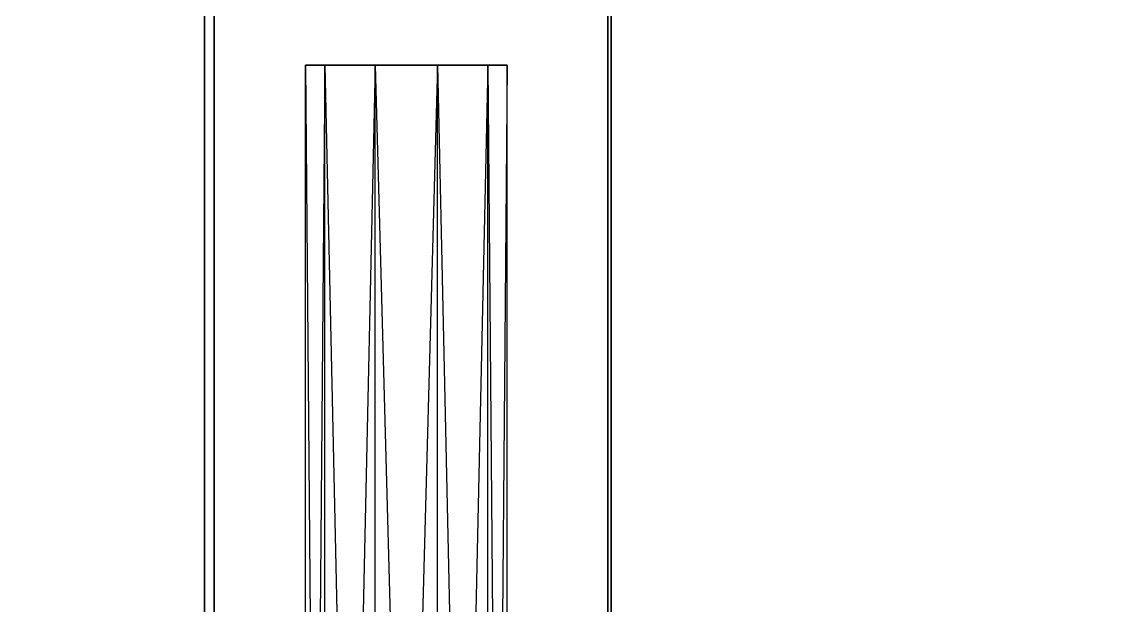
# Model space of a CAD drawing. Extents: x -3.3 to 26.7, y -2 to 14.5.
# Drawn here: x 7.467 to 9.653, y 1.477 to 2.636 of the extents above; entities that cross this region are included whole.
import ezdxf

# ---------------------------------------------------------------- set-up
doc = ezdxf.new("R2010")
doc.units = 0
doc.layers.add('UB3D', color=1, linetype='CONTINUOUS')

msp = doc.modelspace()

# ---------------------------------------------------------------- linework, layer by layer
at = {"layer": 'UB3D', "color": 255}
for points in [[(7.8486, 0.500101, -10.922), (7.8486, 0.500101, -9.017), (7.8486, 4.700101, -9.017), (7.8486, 4.700101, -10.922)], [(7.8486, 0.500101, -9.017), (8.636, 0.500101, -9.017), (8.636, 4.700101, -9.017), (7.8486, 4.700101, -9.017)], [(8.636, 0.500101, -10.922), (7.8486, 0.500101, -10.922), (7.8486, 4.700101, -10.922), (8.636, 4.700101, -10.922)], [(8.636, 0.500101, -9.017), (8.636, 0.500101, -10.922), (8.636, 4.700101, -10.922), (8.636, 4.700101, -9.017)]]:
    msp.add_3dface(points, dxfattribs=at)
at = {"layer": 'UB3D', "color": 27}
for points in [[(7.8296, 0.500101, -8.9816), (7.8296, 0.500101, -7.0816), (7.8296, 4.600101, -7.0816), (7.8296, 4.600101, -8.9816)], [(7.8296, 0.500101, -7.0816), (8.6296, 0.500101, -7.0816), (8.6296, 4.600101, -7.0816), (7.8296, 4.600101, -7.0816)], [(8.6296, 0.500101, -8.9816), (7.8296, 0.500101, -8.9816), (7.8296, 4.600101, -8.9816), (8.6296, 4.600101, -8.9816)], [(8.6296, 0.500101, -7.0816), (8.6296, 0.500101, -8.9816), (8.6296, 4.600101, -8.9816), (8.6296, 4.600101, -7.0816)]]:
    msp.add_3dface(points, dxfattribs=at)
at = {"layer": 'UB3D', "color": 20}
for points in [[(10.13, 0.500101, -14.07), (6.32, 0.500101, -14.07), (6.32, 4.500101, -14.07), (10.13, 4.500101, -14.07)], [(6.32, 0.500101, -3.91), (10.13, 0.500101, -3.91), (10.13, 4.500101, -3.91), (6.32, 4.500101, -3.91)]]:
    msp.add_3dface(points, dxfattribs=at)
at = {"layer": 'UB3D', "color": 254}
for points in [[(8.0678, -2, -12.684), (8.0678, 2.550101, -12.684), (8.0296, -2, -12.8016)], [(8.0678, 2.550101, -12.684), (8.0296, -2, -12.8016), (8.0296, 2.550101, -12.8016)], [(8.0296, -2, -12.8016), (8.0296, 2.550101, -12.8016), (8.0678, -2, -12.9192)], [(8.0296, 2.550101, -12.8016), (8.0678, -2, -12.9192), (8.0678, 2.550101, -12.9192)], [(8.2296, 2.550101, -12.8016), (8.0678, 2.550101, -12.684), (8.0296, 2.550101, -12.8016)], [(8.2296, 2.550101, -12.8016), (8.0296, 2.550101, -12.8016), (8.0678, 2.550101, -12.9192)], [(8.0678, -2, -5.064), (8.0678, 2.550101, -5.064), (8.0296, -2, -5.1816)], [(8.0678, 2.550101, -5.064), (8.0296, -2, -5.1816), (8.0296, 2.550101, -5.1816)], [(8.0296, -2, -5.1816), (8.0296, 2.550101, -5.1816), (8.0678, -2, -5.2992)], [(8.0296, 2.550101, -5.1816), (8.0678, -2, -5.2992), (8.0678, 2.550101, -5.2992)], [(8.2296, 2.550101, -5.1816), (8.0678, 2.550101, -5.064), (8.0296, 2.550101, -5.1816)], [(8.2296, 2.550101, -5.1816), (8.0296, 2.550101, -5.1816), (8.0678, 2.550101, -5.2992)], [(8.1678, -2, -12.6114), (8.1678, 2.550101, -12.6114), (8.0678, -2, -12.684)], [(8.1678, 2.550101, -12.6114), (8.0678, -2, -12.684), (8.0678, 2.550101, -12.684)], [(8.0678, -2, -12.9192), (8.0678, 2.550101, -12.9192), (8.1678, -2, -12.9918)], [(8.0678, 2.550101, -12.9192), (8.1678, -2, -12.9918), (8.1678, 2.550101, -12.9918)], [(8.2296, 2.550101, -12.8016), (8.1678, 2.550101, -12.6114), (8.0678, 2.550101, -12.684)], [(8.2296, 2.550101, -12.8016), (8.0678, 2.550101, -12.9192), (8.1678, 2.550101, -12.9918)], [(8.1678, -2, -4.9914), (8.1678, 2.550101, -4.9914), (8.0678, -2, -5.064)], [(8.1678, 2.550101, -4.9914), (8.0678, -2, -5.064), (8.0678, 2.550101, -5.064)], [(8.0678, -2, -5.2992), (8.0678, 2.550101, -5.2992), (8.1678, -2, -5.3718)], [(8.0678, 2.550101, -5.2992), (8.1678, -2, -5.3718), (8.1678, 2.550101, -5.3718)], [(8.2296, 2.550101, -5.1816), (8.1678, 2.550101, -4.9914), (8.0678, 2.550101, -5.064)], [(8.2296, 2.550101, -5.1816), (8.0678, 2.550101, -5.2992), (8.1678, 2.550101, -5.3718)], [(8.2914, -2, -12.6114), (8.2914, 2.550101, -12.6114), (8.1678, -2, -12.6114)], [(8.2914, 2.550101, -12.6114), (8.1678, -2, -12.6114), (8.1678, 2.550101, -12.6114)], [(8.1678, -2, -12.9918), (8.1678, 2.550101, -12.9918), (8.2914, -2, -12.9918)], [(8.1678, 2.550101, -12.9918), (8.2914, -2, -12.9918), (8.2914, 2.550101, -12.9918)], [(8.2296, 2.550101, -12.8016), (8.2914, 2.550101, -12.6114), (8.1678, 2.550101, -12.6114)], [(8.2296, 2.550101, -12.8016), (8.1678, 2.550101, -12.9918), (8.2914, 2.550101, -12.9918)], [(8.2914, -2, -4.9914), (8.2914, 2.550101, -4.9914), (8.1678, -2, -4.9914)], [(8.2914, 2.550101, -4.9914), (8.1678, -2, -4.9914), (8.1678, 2.550101, -4.9914)], [(8.1678, -2, -5.3718), (8.1678, 2.550101, -5.3718), (8.2914, -2, -5.3718)], [(8.1678, 2.550101, -5.3718), (8.2914, -2, -5.3718), (8.2914, 2.550101, -5.3718)], [(8.2296, 2.550101, -5.1816), (8.2914, 2.550101, -4.9914), (8.1678, 2.550101, -4.9914)], [(8.2296, 2.550101, -5.1816), (8.1678, 2.550101, -5.3718), (8.2914, 2.550101, -5.3718)], [(8.2296, 2.550101, -12.8016), (8.4296, 2.550101, -12.8016), (8.3914, 2.550101, -12.684)], [(8.2296, 2.550101, -12.8016), (8.3914, 2.550101, -12.684), (8.2914, 2.550101, -12.6114)], [(8.2296, 2.550101, -12.8016), (8.2914, 2.550101, -12.9918), (8.3914, 2.550101, -12.9192)], [(8.2296, 2.550101, -12.8016), (8.3914, 2.550101, -12.9192), (8.4296, 2.550101, -12.8016)], [(8.2296, 2.550101, -5.1816), (8.4296, 2.550101, -5.1816), (8.3914, 2.550101, -5.064)], [(8.2296, 2.550101, -5.1816), (8.3914, 2.550101, -5.064), (8.2914, 2.550101, -4.9914)], [(8.2296, 2.550101, -5.1816), (8.2914, 2.550101, -5.3718), (8.3914, 2.550101, -5.2992)], [(8.2296, 2.550101, -5.1816), (8.3914, 2.550101, -5.2992), (8.4296, 2.550101, -5.1816)], [(8.3914, -2, -12.684), (8.3914, 2.550101, -12.8016), (8.2914, -2, -12.6114)], [(8.3914, 2.550101, -12.8016), (8.2914, -2, -12.6114), (8.2914, 2.550101, -12.6114)], [(8.2914, -2, -12.9918), (8.2914, 2.550101, -12.9918), (8.3914, -2, -12.9192)], [(8.2914, 2.550101, -12.9918), (8.3914, -2, -12.9192), (8.3914, 2.550101, -12.9192)], [(8.3914, -2, -5.064), (8.3914, 2.550101, -5.1816), (8.2914, -2, -4.9914)], [(8.3914, 2.550101, -5.1816), (8.2914, -2, -4.9914), (8.2914, 2.550101, -4.9914)], [(8.2914, -2, -5.3718), (8.2914, 2.550101, -5.3718), (8.3914, -2, -5.2992)], [(8.2914, 2.550101, -5.3718), (8.3914, -2, -5.2992), (8.3914, 2.550101, -5.2992)], [(8.4296, -2, -12.8016), (8.4296, 2.550101, -12.8016), (8.3914, -2, -12.684)], [(8.4296, 2.550101, -12.8016), (8.3914, -2, -12.684), (8.3914, 2.550101, -12.8016)], [(8.3914, -2, -12.9192), (8.3914, 2.550101, -12.9192), (8.4296, -2, -12.8016)], [(8.3914, 2.550101, -12.9192), (8.4296, -2, -12.8016), (8.4296, 2.550101, -12.8016)], [(8.4296, -2, -5.1816), (8.4296, 2.550101, -5.1816), (8.3914, -2, -5.064)], [(8.4296, 2.550101, -5.1816), (8.3914, -2, -5.064), (8.3914, 2.550101, -5.1816)], [(8.3914, -2, -5.2992), (8.3914, 2.550101, -5.2992), (8.4296, -2, -5.1816)], [(8.3914, 2.550101, -5.2992), (8.4296, -2, -5.1816), (8.4296, 2.550101, -5.1816)]]:
    msp.add_3dface(points, dxfattribs=at)

doc.saveas('drawing.dxf')
